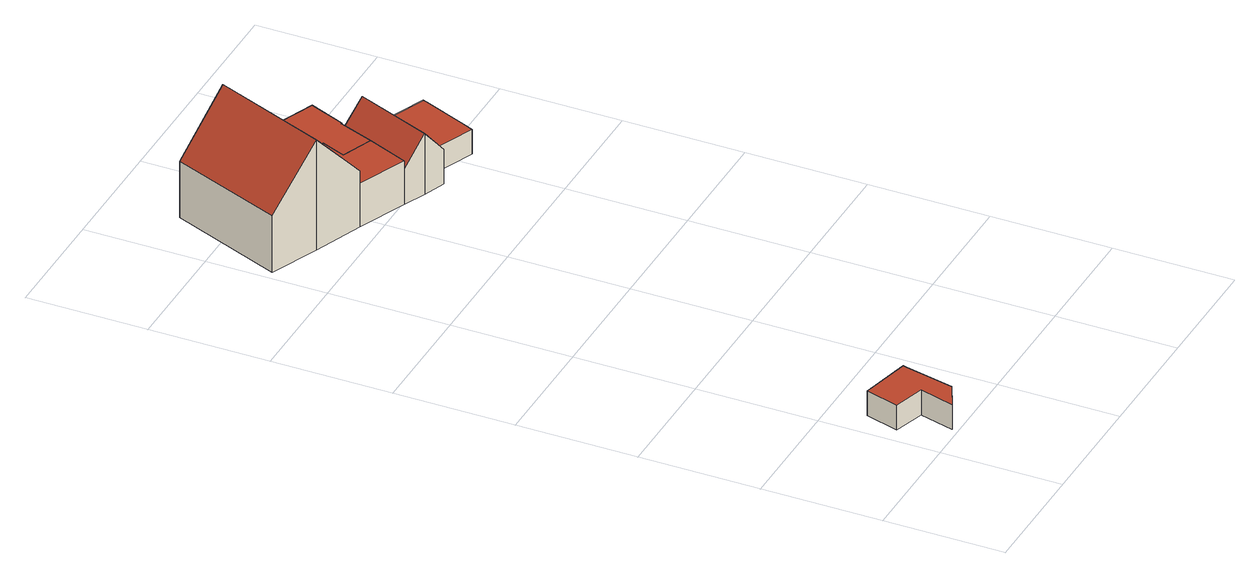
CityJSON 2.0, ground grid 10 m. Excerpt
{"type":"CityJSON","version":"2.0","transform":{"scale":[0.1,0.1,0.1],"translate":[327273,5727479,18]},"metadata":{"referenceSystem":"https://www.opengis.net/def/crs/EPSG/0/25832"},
"CityObjects":{
"building1":{"type":"Building","attributes":{"Geometrietyp2DReferenz":"3000","Gemeindeschluessel":"05170048","function":"31001_2723","roofType":"1000","measuredHeight":2.19},"address":[{"country":"Germany","locality":"Wesel","thoroughfareNumber":"9","thoroughfareName":"Leckerfeld"}],"geometry":[{"type":"Solid","lod":"2","boundaries":[[[[0,1,2,3]],[[4,5,1,0]],[[6,7,5,4]],[[8,9,7,6]],[[10,11,9,8]],[[12,13,11,10]],[[3,2,13,12]],[[10,8,6,4,0,3,12]],[[1,5,7,9,11,13,2]]]],"semantics":{"surfaces":[{"type":"WallSurface"},{"type":"RoofSurface"},{"type":"GroundSurface"}],"values":[[0,0,0,0,0,0,0,1,2]]}}]},
"building2":{"type":"Building","attributes":{"Geometrietyp2DReferenz":"3000","Gemeindeschluessel":"05170048","function":"31001_1010","roofType":"3100","measuredHeight":9.77},"address":[{"country":"Germany","locality":"Wesel","thoroughfareNumber":"10","thoroughfareName":"Leckerfeld"}],"geometry":[{"type":"Solid","lod":"2","boundaries":[[[[14,15,16,17]],[[18,19,15,14]],[[20,21,19,18]],[[22,23,21,20]],[[24,25,23,22]],[[26,27,25,24]],[[28,29,27,26]],[[17,16,29,28]],[[14,17,28,26,24,18]],[[22,20,18,24]],[[15,19,21,23,25,27,29,16]]]],"semantics":{"surfaces":[{"type":"WallSurface"},{"type":"RoofSurface"},{"type":"GroundSurface"}],"values":[[0,0,0,0,0,0,0,0,1,1,2]]}}]},
"building3":{"type":"Building","attributes":{"Geometrietyp2DReferenz":"3000","Gemeindeschluessel":"05170048","function":"31001_1010","roofType":"1000","measuredHeight":3.94},"address":[{"country":"Germany","locality":"Wesel","thoroughfareNumber":"10","thoroughfareName":"Leckerfeld"}],"geometry":[{"type":"Solid","lod":"2","boundaries":[[[[30,31,16,32]],[[33,34,31,30]],[[35,36,34,33]],[[37,38,36,35]],[[39,15,38,37]],[[32,16,15,39]],[[37,35,33,30,32,39]],[[31,34,36,38,15,16]]]],"semantics":{"surfaces":[{"type":"WallSurface"},{"type":"RoofSurface"},{"type":"GroundSurface"}],"values":[[0,0,0,0,0,0,1,2]]}}]},
"building4":{"type":"Building","attributes":{"Geometrietyp2DReferenz":"3000","Gemeindeschluessel":"05170048","function":"51009_1610","roofType":"1000","measuredHeight":3.77},"geometry":[{"type":"Solid","lod":"2","boundaries":[[[[40,41,42,43]],[[44,45,41,40]],[[35,46,45,44]],[[33,47,46,35]],[[30,48,47,33]],[[32,49,48,30]],[[50,51,49,32]],[[43,42,51,50]],[[32,30,33,35,44,40,43,50]],[[41,45,46,47,48,49,51,42]]]],"semantics":{"surfaces":[{"type":"WallSurface"},{"type":"RoofSurface"},{"type":"GroundSurface"}],"values":[[0,0,0,0,0,0,0,0,1,2]]}}]},
"building5":{"type":"Building","attributes":{"Geometrietyp2DReferenz":"3000","Gemeindeschluessel":"05170048","function":"31001_2723","roofType":"3100","measuredHeight":5.49},"address":[{"country":"Germany","locality":"Wesel","thoroughfareNumber":"10","thoroughfareName":"Leckerfeld"}],"geometry":[{"type":"Solid","lod":"2","boundaries":[[[[52,38,53,54]],[[55,36,38,52]],[[56,57,36,55]],[[58,59,57,56]],[[60,61,59,58]],[[62,63,61,60]],[[64,65,63,62]],[[66,67,65,64]],[[54,53,67,66]],[[58,56,55,52,54,60]],[[66,64,62,60,54]],[[38,36,57,59,61,63,65,67,53]]]],"semantics":{"surfaces":[{"type":"WallSurface"},{"type":"RoofSurface"},{"type":"GroundSurface"}],"values":[[0,0,0,0,0,0,0,0,0,1,1,2]]}}]},
"building6":{"type":"Building","attributes":{"Geometrietyp2DReferenz":"3000","Gemeindeschluessel":"05170048","function":"31001_2463","roofType":"1000","measuredHeight":2.27},"address":[{"country":"Germany","locality":"Wesel","thoroughfareNumber":"10","thoroughfareName":"Leckerfeld"}],"geometry":[{"type":"Solid","lod":"2","boundaries":[[[[68,69,63,70]],[[71,72,69,68]],[[73,74,72,71]],[[75,76,74,73]],[[77,65,76,75]],[[70,63,65,77]],[[75,73,71,68,70,77]],[[69,72,74,76,65,63]]]],"semantics":{"surfaces":[{"type":"WallSurface"},{"type":"RoofSurface"},{"type":"GroundSurface"}],"values":[[0,0,0,0,0,0,1,2]]}}]}
},
"vertices":[
[64,60,29],[64,60,7],[22,70,7],[22,70,29],[63,57,29],[63,57,7],[54,16,29],[54,16,7],[32,5,29],[32,5,7],[40,34,29],[40,34,7],[14,42,29],[14,42,7],
[86,514,60],[86,514,10],[108,567,10],[108,567,60],[45,530,108],[45,530,10],[4,547,60],[4,547,10],[41,640,60],[41,640,10],[82,624,108],[82,624,10],[124,607,60],[124,607,10],[123,607,60],[123,607,10],
[123,561,49],[123,561,10],[108,567,49],[115,541,49],[115,541,10],[141,531,49],[141,531,10],[127,497,49],[127,497,10],[86,514,49],
[153,560,49],[153,560,11],[165,590,11],[165,590,49],[152,560,49],[152,560,11],[141,531,11],[115,541,11],[123,561,11],[108,567,11],[123,607,49],[123,607,11],
[127,497,41],[146,489,10],[146,489,64],[141,531,41],[152,560,41],[152,560,10],[153,560,42],[153,560,10],[171,552,64],[171,552,10],[190,545,41],[190,545,10],[170,496,41],[170,496,10],[164,482,41],[164,482,10],
[229,529,32],[229,529,10],[190,545,32],[228,526,32],[228,526,10],[213,489,32],[213,489,10],[209,480,32],[209,480,10],[170,496,32]
]}
